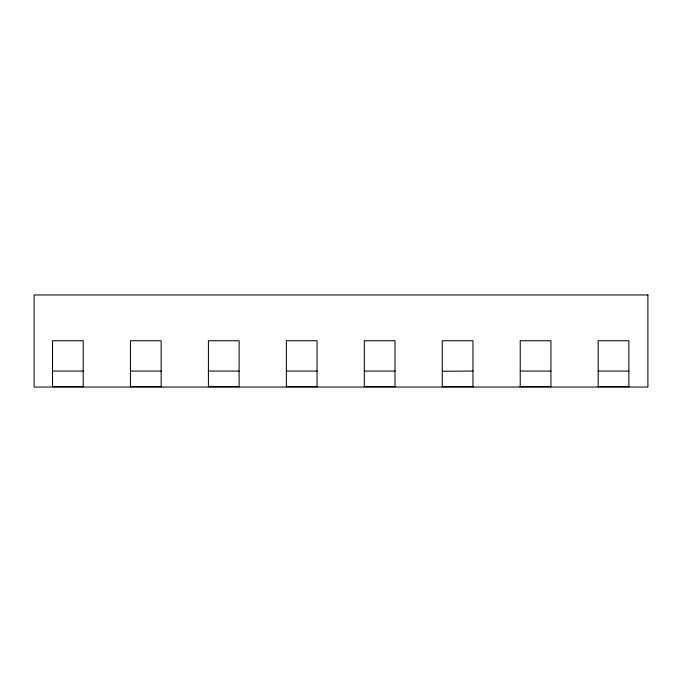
<?xml version="1.0" encoding="UTF-8"?>
<svg xmlns="http://www.w3.org/2000/svg" width="682" height="682" viewBox="0 0 682 682"><rect width="100%" height="100%" fill="white"/><g stroke="black" fill="none" stroke-linecap="round" stroke-linejoin="round"><path stroke-width="1.02" d="M52.514 371.068L83.204 371.068M130.467 371.068L161.157 371.068M208.419 371.068L239.109 371.068M286.372 371.068L317.062 371.068M364.324 371.068L395.014 371.068M442.277 386.771L442.277 340.736L472.967 340.736L472.967 386.771M472.967 371.068L442.277 371.272M520.23 371.068L550.92 371.068M598.182 371.068L628.872 371.068M52.514 386.617L83.204 386.617M130.467 386.617L161.157 386.617M208.419 386.617L239.109 386.617M286.372 386.617L317.062 386.617M364.324 386.617L395.014 386.617M442.277 386.617L472.967 386.617M520.23 386.617L550.92 386.617M598.182 386.617L628.872 386.617M628.872 386.771L628.872 340.736L598.182 340.736L598.182 386.771M550.92 386.771L550.92 340.736L520.23 340.736L520.23 386.771M395.014 386.771L395.014 340.736L364.324 340.736L364.324 386.771M317.062 386.771L317.062 340.736L286.372 340.736L286.372 386.771M239.109 386.771L239.109 340.736L208.419 340.736L208.419 386.771M161.157 386.771L161.157 340.736L130.467 340.736L130.467 386.771M83.204 386.771L83.204 340.736L52.514 340.736L52.514 386.771M647.9 294.965L34.1 294.965L34.1 387.035L647.9 387.035L647.9 294.965"/></g></svg>
